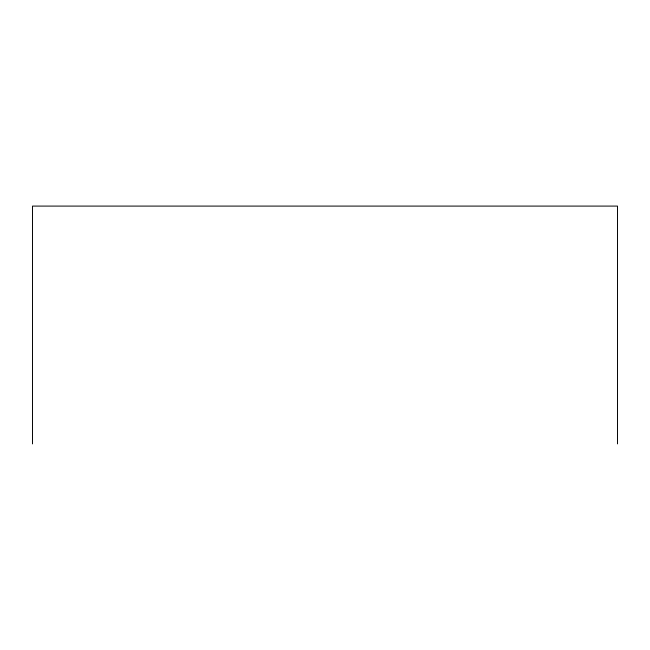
<?xml version="1.0" encoding="UTF-8"?>
<svg xmlns="http://www.w3.org/2000/svg" width="650" height="650" viewBox="0 0 650 650"><rect width="100%" height="100%" fill="white"/><g stroke="black" fill="none" stroke-linecap="round" stroke-linejoin="round"><path stroke-width="0.97" d="M617.5 443.909L617.5 206.091L32.5 206.091L32.5 443.909"/></g></svg>
